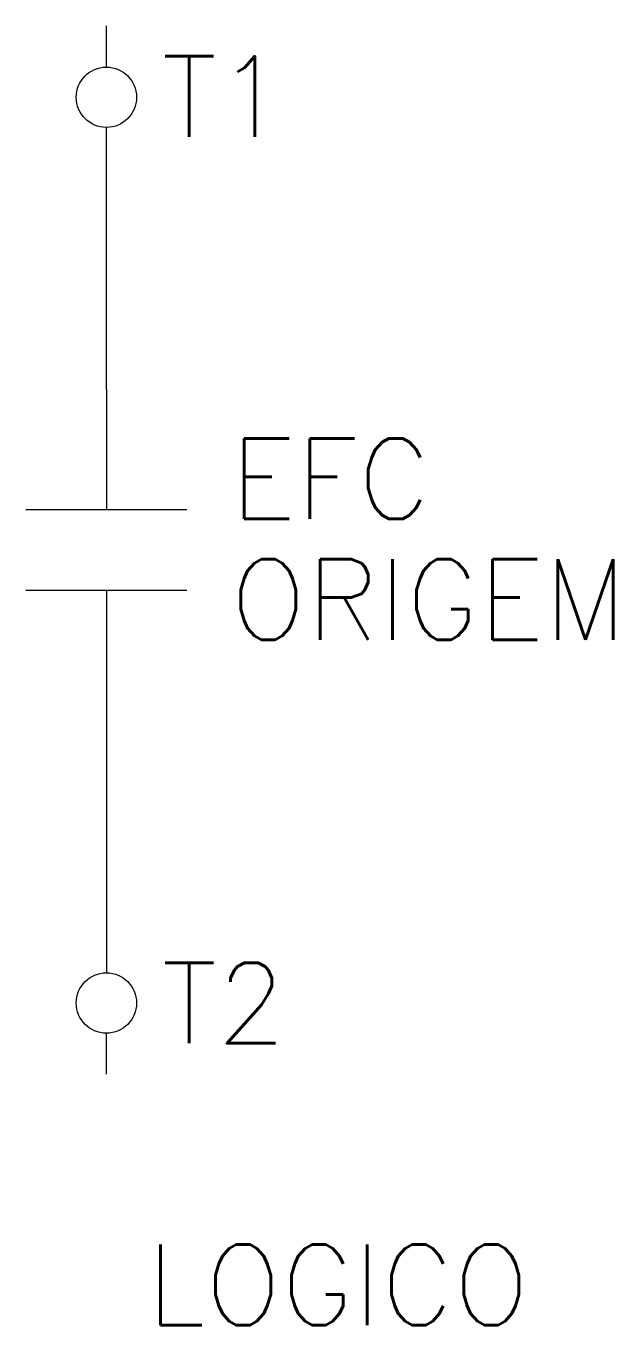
# Model space of a CAD drawing. Header units: millimetres. Extents: x -2 to 12.6, y -32.3 to 0.
import ezdxf
from ezdxf.enums import TextEntityAlignment as Align

# ---------------------------------------------------------------- set-up
doc = ezdxf.new("R2010")
doc.units = ezdxf.units.MM
doc.header["$LTSCALE"] = 10
doc.styles.add('ROMANS', font='romans.shx')

msp = doc.modelspace()

# ---------------------------------------------------------------- linework, layer by layer
at = {"lineweight": 25}
for p, q in [((0, -9.021), (0, -2.521)), ((0, -9.021), (0, -12.021)), ((1.998, -12.021), (-2, -12.021)), ((0, -14.021), (-2, -14.021)), ((0, -14.021), (0, -17.021)), ((1.998, -14.021), (0, -14.021)), ((0, -17.021), (0, -23.521))]:
    msp.add_line(p, q, dxfattribs=at)
for points in [[(0, -1.021), (0, 0)], [(0, -26.041), (0, -25.021)]]:
    msp.add_lwpolyline(points)
for centre in [(0, -1.771), (0, -24.271)]:
    msp.add_circle(centre, 0.75, dxfattribs=at)

# ---------------------------------------------------------------- texts
at = {"lineweight": -3, "style": 'ROMANS'}
for tag, text, p in [('T1', 'T1', (1.374, -1.754)), ('EFC', '', (3.084, -11.247)), ('ORIGEM', '', (3.084, -14.247)), ('T2', 'T2', (1.374, -24.271))]:
    msp.add_attdef(tag, text=text, height=2, dxfattribs=at).set_placement(p, align=Align.MIDDLE_LEFT)
at = {"color": 7, "lineweight": -3, "style": 'ROMANS'}
msp.add_attdef('LOGICO', text='', height=2, dxfattribs=at).set_placement((1, -30.271), align=Align.TOP_LEFT)

doc.saveas('drawing.dxf')
